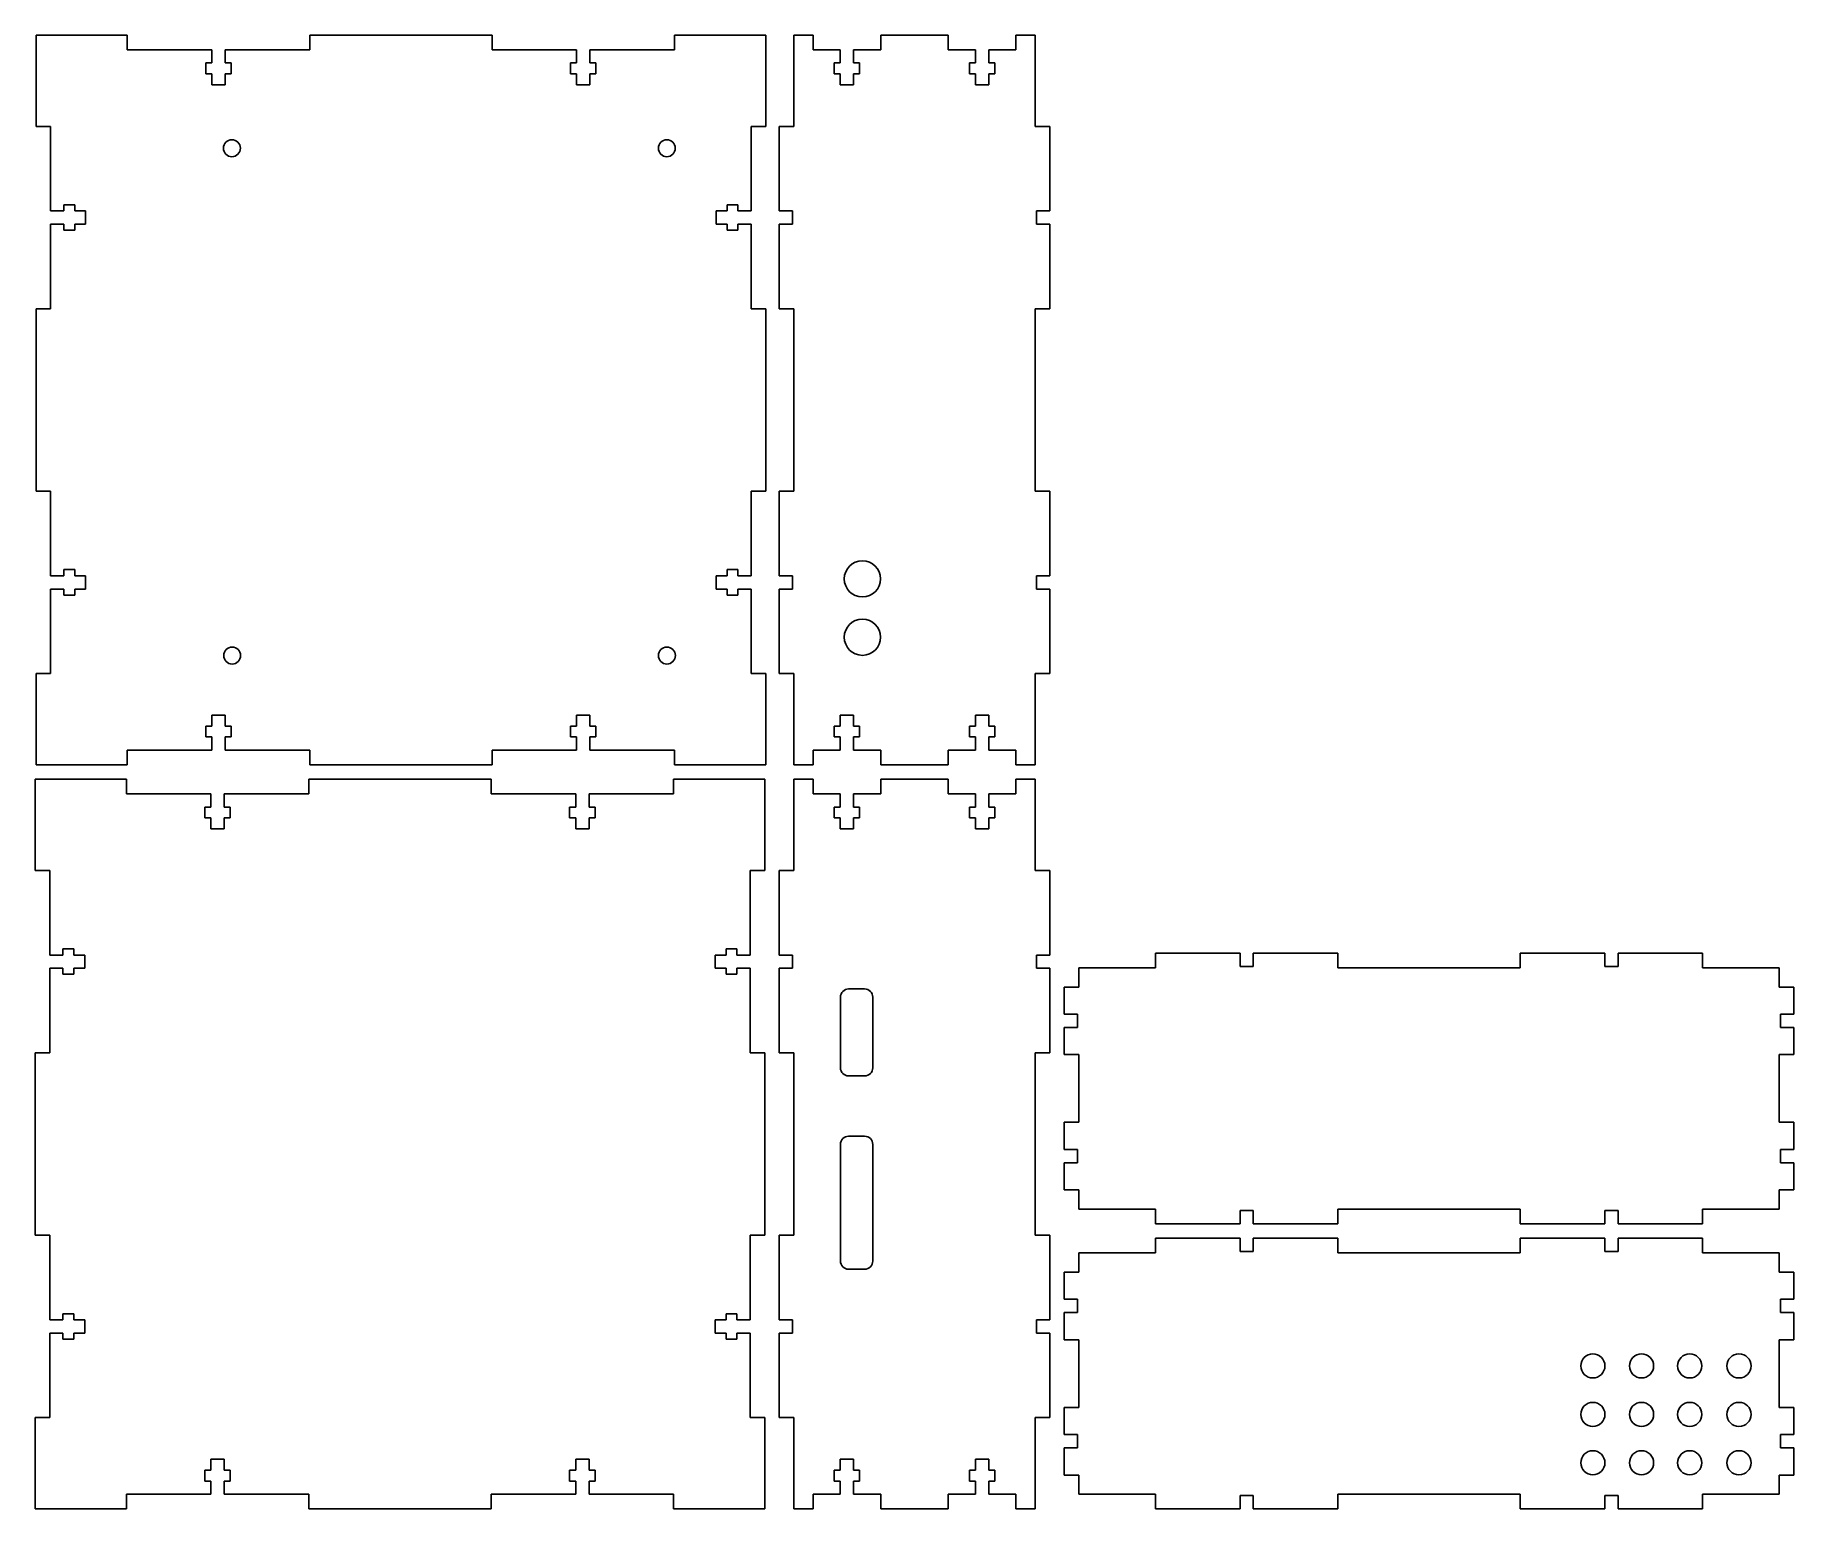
# Model space of a CAD drawing. Header units: centimetres. Extents: x 0 to 36.4, y 0.3 to 30.8.
import ezdxf

# ---------------------------------------------------------------- set-up
doc = ezdxf.new("R2010")
doc.units = ezdxf.units.CM
doc.header["$MEASUREMENT"] = 0
for name, color, linetype in [('Laser Printing Box v3_back_outsideCutPath', 7, 'Continuous'), ('Laser Printing Box v3_bottom_outsideCutPath', 7, 'Continuous'), ('Laser Printing Box v3_front_outsideCutPath', 7, 'Continuous'), ('Laser Printing Box v3_left_outsideCutPath', 7, 'Continuous'), ('Laser Printing Box v3_right_outsideCutPath', 7, 'Continuous'), ('Laser Printing Box v3_top_outsideCutPath', 7, 'Continuous')]:
    doc.layers.add(name, color=color, linetype=linetype)

msp = doc.modelspace()

# ---------------------------------------------------------------- linework, layer by layer
at = {"layer": 'Laser Printing Box v3_back_outsideCutPath'}
for p, q in [((0.02, 30.8), (0.02, 28.913)), ((1.907, 30.8), (0.02, 30.8)), ((1.907, 30.5), (1.907, 30.8)), ((5.683, 30.8), (5.683, 30.5)), ((9.457, 30.8), (5.683, 30.8)), ((9.457, 30.5), (9.457, 30.8)), ((13.232, 30.8), (13.232, 30.5)), ((15.12, 30.8), (13.232, 30.8)), ((15.12, 28.913), (15.12, 30.8)), ((3.658, 30.5), (1.907, 30.5)), ((3.533, 30), (3.533, 30.225)), ((3.533, 30.225), (3.658, 30.225)), ((3.658, 30.225), (3.658, 30.5)), ((5.683, 30.5), (3.933, 30.5)), ((3.933, 30.5), (3.933, 30.225)), ((3.933, 30.225), (4.058, 30.225)), ((4.058, 30.225), (4.058, 30)), ((11.207, 30.5), (9.457, 30.5)), ((11.082, 30), (11.082, 30.225)), ((11.082, 30.225), (11.207, 30.225)), ((11.207, 30.225), (11.207, 30.5)), ((13.232, 30.5), (11.482, 30.5)), ((11.482, 30.5), (11.482, 30.225)), ((11.482, 30.225), (11.607, 30.225)), ((11.607, 30.225), (11.607, 30)), ((3.658, 30), (3.533, 30)), ((3.658, 29.775), (3.658, 30)), ((4.058, 30), (3.933, 30)), ((3.933, 30), (3.933, 29.775)), ((11.207, 30), (11.082, 30)), ((11.207, 29.775), (11.207, 30)), ((11.482, 30), (11.482, 29.775)), ((11.607, 30), (11.482, 30)), ((3.933, 29.775), (3.658, 29.775)), ((11.482, 29.775), (11.207, 29.775)), ((0.02, 28.913), (0.32, 28.913)), ((0.32, 28.913), (0.32, 27.163)), ((14.82, 28.913), (15.12, 28.913)), ((14.82, 27.163), (14.82, 28.913)), ((0.32, 27.163), (0.595, 27.163)), ((0.595, 27.163), (0.595, 27.288)), ((0.595, 27.288), (0.82, 27.288)), ((0.82, 27.288), (0.82, 27.163)), ((0.82, 27.163), (1.045, 27.163)), ((1.045, 27.163), (1.045, 26.888)), ((14.095, 26.888), (14.095, 27.163)), ((14.095, 27.163), (14.32, 27.163)), ((14.32, 27.163), (14.32, 27.288)), ((14.32, 27.288), (14.545, 27.288)), ((14.545, 27.288), (14.545, 27.163)), ((14.545, 27.163), (14.82, 27.163)), ((0.595, 26.888), (0.32, 26.888)), ((0.32, 26.888), (0.32, 25.137)), ((0.595, 26.762), (0.595, 26.888)), ((0.82, 26.762), (0.595, 26.762)), ((0.82, 26.888), (0.82, 26.762)), ((1.045, 26.888), (0.82, 26.888)), ((14.32, 26.888), (14.095, 26.888)), ((14.32, 26.762), (14.32, 26.888)), ((14.545, 26.762), (14.32, 26.762)), ((14.82, 26.888), (14.545, 26.888)), ((14.545, 26.888), (14.545, 26.762)), ((14.82, 25.137), (14.82, 26.888)), ((0.32, 25.137), (0.02, 25.137)), ((0.02, 25.137), (0.02, 21.363)), ((15.12, 25.137), (14.82, 25.137)), ((15.12, 21.363), (15.12, 25.137)), ((0.02, 21.363), (0.32, 21.363)), ((0.32, 21.363), (0.32, 19.613)), ((14.82, 19.613), (14.82, 21.363)), ((14.82, 21.363), (15.12, 21.363)), ((0.595, 19.738), (0.82, 19.738)), ((0.595, 19.613), (0.595, 19.738)), ((0.82, 19.738), (0.82, 19.613)), ((14.32, 19.613), (14.32, 19.738)), ((14.32, 19.738), (14.545, 19.738)), ((14.545, 19.738), (14.545, 19.613)), ((0.32, 19.613), (0.595, 19.613)), ((0.595, 19.337), (0.32, 19.337)), ((0.32, 19.337), (0.32, 17.587)), ((0.595, 19.212), (0.595, 19.337)), ((0.82, 19.613), (1.045, 19.613)), ((0.82, 19.337), (0.82, 19.212)), ((1.045, 19.337), (0.82, 19.337)), ((1.045, 19.613), (1.045, 19.337)), ((14.095, 19.613), (14.32, 19.613)), ((14.095, 19.337), (14.095, 19.613)), ((14.32, 19.337), (14.095, 19.337)), ((14.32, 19.212), (14.32, 19.337)), ((14.545, 19.613), (14.82, 19.613)), ((14.82, 19.337), (14.545, 19.337)), ((14.545, 19.337), (14.545, 19.212)), ((14.82, 17.587), (14.82, 19.337)), ((0.82, 19.212), (0.595, 19.212)), ((14.545, 19.212), (14.32, 19.212)), ((0.32, 17.587), (0.02, 17.587)), ((0.02, 17.587), (0.02, 15.7)), ((15.12, 17.587), (14.82, 17.587)), ((15.12, 15.7), (15.12, 17.587)), ((3.533, 16.275), (3.533, 16.5)), ((3.533, 16.5), (3.658, 16.5)), ((3.658, 16.725), (3.933, 16.725)), ((3.658, 16.5), (3.658, 16.725)), ((3.933, 16.725), (3.933, 16.5)), ((3.933, 16.5), (4.058, 16.5)), ((4.058, 16.5), (4.058, 16.275)), ((11.082, 16.275), (11.082, 16.5)), ((11.082, 16.5), (11.207, 16.5)), ((11.207, 16.5), (11.207, 16.725)), ((11.207, 16.725), (11.482, 16.725)), ((11.482, 16.725), (11.482, 16.5)), ((11.482, 16.5), (11.607, 16.5)), ((11.607, 16.5), (11.607, 16.275)), ((3.658, 16.275), (3.533, 16.275)), ((3.658, 16), (3.658, 16.275)), ((4.058, 16.275), (3.933, 16.275)), ((3.933, 16.275), (3.933, 16)), ((11.207, 16.275), (11.082, 16.275)), ((11.207, 16), (11.207, 16.275)), ((11.607, 16.275), (11.482, 16.275)), ((11.482, 16.275), (11.482, 16)), ((0.02, 15.7), (1.907, 15.7)), ((1.907, 15.7), (1.907, 16)), ((1.907, 16), (3.658, 16)), ((3.933, 16), (5.683, 16)), ((5.683, 16), (5.683, 15.7)), ((5.683, 15.7), (9.457, 15.7)), ((9.457, 15.7), (9.457, 16)), ((9.457, 16), (11.207, 16)), ((11.482, 16), (13.232, 16)), ((13.232, 16), (13.232, 15.7)), ((13.232, 15.7), (15.12, 15.7))]:
    msp.add_line(p, q, dxfattribs=at)
for centre in [(4.072, 28.46), (13.073, 28.46), (4.077, 17.959), (13.076, 17.96)]:
    msp.add_circle(centre, 0.175, dxfattribs=at)
at = {"layer": 'Laser Printing Box v3_bottom_outsideCutPath'}
for p, q in [((24.938, 11.8), (23.188, 11.8)), ((23.188, 11.8), (23.188, 11.5)), ((24.938, 11.525), (24.938, 11.8)), ((25.212, 11.8), (25.212, 11.525)), ((26.962, 11.8), (25.212, 11.8)), ((26.962, 11.5), (26.962, 11.8)), ((32.488, 11.8), (30.738, 11.8)), ((30.738, 11.8), (30.738, 11.5)), ((32.488, 11.525), (32.488, 11.8)), ((34.513, 11.8), (32.763, 11.8)), ((32.763, 11.8), (32.763, 11.525)), ((34.513, 11.5), (34.513, 11.8)), ((21.6, 11.5), (21.6, 11.1)), ((23.188, 11.5), (21.6, 11.5)), ((25.075, 11.525), (24.938, 11.525)), ((25.212, 11.525), (25.075, 11.525)), ((25.075, 11.525), (25.075, 11.525)), ((30.738, 11.5), (26.962, 11.5)), ((32.625, 11.525), (32.488, 11.525)), ((32.625, 11.525), (32.625, 11.525)), ((32.763, 11.525), (32.625, 11.525)), ((36.1, 11.5), (34.513, 11.5)), ((36.1, 11.1), (36.1, 11.5)), ((21.3, 11.1), (21.3, 10.537)), ((21.6, 11.1), (21.3, 11.1)), ((36.4, 11.1), (36.1, 11.1)), ((36.4, 10.537), (36.4, 11.1)), ((21.3, 10.537), (21.575, 10.537)), ((21.3, 10.262), (21.3, 9.7)), ((21.575, 10.262), (21.3, 10.262)), ((21.575, 10.537), (21.575, 10.4)), ((21.575, 10.4), (21.575, 10.4)), ((21.575, 10.4), (21.575, 10.262)), ((36.125, 10.537), (36.4, 10.537)), ((36.125, 10.4), (36.125, 10.537)), ((36.125, 10.4), (36.125, 10.4)), ((36.125, 10.262), (36.125, 10.4)), ((36.4, 10.262), (36.125, 10.262)), ((36.4, 9.7), (36.4, 10.262)), ((21.3, 9.7), (21.6, 9.7)), ((21.6, 9.7), (21.6, 8.3)), ((36.1, 8.3), (36.1, 9.7)), ((36.1, 9.7), (36.4, 9.7)), ((21.6, 8.3), (21.3, 8.3)), ((21.3, 8.3), (21.3, 7.737)), ((36.4, 8.3), (36.1, 8.3)), ((36.4, 7.737), (36.4, 8.3)), ((21.3, 7.737), (21.575, 7.737)), ((21.575, 7.737), (21.575, 7.6)), ((36.125, 7.6), (36.125, 7.737)), ((36.125, 7.737), (36.4, 7.737)), ((21.3, 7.463), (21.3, 6.9)), ((21.575, 7.463), (21.3, 7.463)), ((21.575, 7.6), (21.575, 7.6)), ((21.575, 7.6), (21.575, 7.463)), ((36.125, 7.463), (36.125, 7.6)), ((36.125, 7.6), (36.125, 7.6)), ((36.4, 7.463), (36.125, 7.463)), ((36.4, 6.9), (36.4, 7.463)), ((21.3, 6.9), (21.6, 6.9)), ((21.6, 6.9), (21.6, 6.5)), ((36.1, 6.5), (36.1, 6.9)), ((36.1, 6.9), (36.4, 6.9)), ((21.6, 6.5), (23.188, 6.5)), ((23.188, 6.5), (23.188, 6.2)), ((23.188, 6.2), (24.938, 6.2)), ((24.938, 6.475), (25.075, 6.475)), ((24.938, 6.2), (24.938, 6.475)), ((25.075, 6.475), (25.212, 6.475)), ((25.075, 6.475), (25.075, 6.475)), ((25.212, 6.475), (25.212, 6.2)), ((25.212, 6.2), (26.962, 6.2)), ((26.962, 6.2), (26.962, 6.5)), ((26.962, 6.5), (30.738, 6.5)), ((30.738, 6.5), (30.738, 6.2)), ((30.738, 6.2), (32.488, 6.2)), ((32.488, 6.475), (32.625, 6.475)), ((32.488, 6.2), (32.488, 6.475)), ((32.625, 6.475), (32.763, 6.475)), ((32.625, 6.475), (32.625, 6.475)), ((32.763, 6.475), (32.763, 6.2)), ((32.763, 6.2), (34.513, 6.2)), ((34.513, 6.2), (34.513, 6.5)), ((34.513, 6.5), (36.1, 6.5))]:
    msp.add_line(p, q, dxfattribs=at)
at = {"layer": 'Laser Printing Box v3_front_outsideCutPath'}
for p, q in [((0, 15.4), (0, 13.512)), ((1.887, 15.4), (0, 15.4)), ((1.887, 15.1), (1.887, 15.4)), ((9.438, 15.4), (5.662, 15.4)), ((5.662, 15.4), (5.662, 15.1)), ((9.438, 15.1), (9.438, 15.4)), ((13.213, 15.4), (13.213, 15.1)), ((15.1, 15.4), (13.213, 15.4)), ((15.1, 13.512), (15.1, 15.4)), ((3.638, 15.1), (1.887, 15.1)), ((3.638, 14.825), (3.638, 15.1)), ((3.913, 15.1), (3.913, 14.825)), ((5.662, 15.1), (3.913, 15.1)), ((11.188, 15.1), (9.438, 15.1)), ((11.188, 14.825), (11.188, 15.1)), ((13.213, 15.1), (11.463, 15.1)), ((11.463, 15.1), (11.463, 14.825)), ((3.513, 14.825), (3.638, 14.825)), ((3.513, 14.6), (3.513, 14.825)), ((3.638, 14.6), (3.513, 14.6)), ((3.638, 14.375), (3.638, 14.6)), ((3.913, 14.825), (4.037, 14.825)), ((3.913, 14.6), (3.913, 14.375)), ((4.037, 14.6), (3.913, 14.6)), ((4.037, 14.825), (4.037, 14.6)), ((11.062, 14.825), (11.188, 14.825)), ((11.062, 14.6), (11.062, 14.825)), ((11.188, 14.6), (11.062, 14.6)), ((11.188, 14.375), (11.188, 14.6)), ((11.463, 14.825), (11.588, 14.825)), ((11.588, 14.6), (11.463, 14.6)), ((11.463, 14.6), (11.463, 14.375)), ((11.588, 14.825), (11.588, 14.6)), ((3.913, 14.375), (3.638, 14.375)), ((11.463, 14.375), (11.188, 14.375)), ((0, 13.512), (0.3, 13.512)), ((0.3, 13.512), (0.3, 11.762)), ((14.8, 11.762), (14.8, 13.512)), ((14.8, 13.512), (15.1, 13.512)), ((0.3, 11.762), (0.575, 11.762)), ((0.575, 11.887), (0.8, 11.887)), ((0.575, 11.762), (0.575, 11.887)), ((0.8, 11.887), (0.8, 11.762)), ((0.8, 11.762), (1.025, 11.762)), ((1.025, 11.762), (1.025, 11.488)), ((14.075, 11.762), (14.3, 11.762)), ((14.075, 11.488), (14.075, 11.762)), ((14.3, 11.887), (14.525, 11.887)), ((14.3, 11.762), (14.3, 11.887)), ((14.525, 11.887), (14.525, 11.762)), ((14.525, 11.762), (14.8, 11.762)), ((0.575, 11.488), (0.3, 11.488)), ((0.3, 11.488), (0.3, 9.738)), ((0.575, 11.363), (0.575, 11.488)), ((0.8, 11.363), (0.575, 11.363)), ((1.025, 11.488), (0.8, 11.488)), ((0.8, 11.488), (0.8, 11.363)), ((14.3, 11.488), (14.075, 11.488)), ((14.3, 11.363), (14.3, 11.488)), ((14.525, 11.363), (14.3, 11.363)), ((14.525, 11.488), (14.525, 11.363)), ((14.8, 11.488), (14.525, 11.488)), ((14.8, 9.738), (14.8, 11.488)), ((0.3, 9.738), (0, 9.738)), ((0, 9.738), (0, 5.963)), ((15.1, 9.738), (14.8, 9.738)), ((15.1, 5.963), (15.1, 9.738)), ((0, 5.963), (0.3, 5.963)), ((0.3, 5.963), (0.3, 4.213)), ((14.8, 5.963), (15.1, 5.963)), ((14.8, 4.213), (14.8, 5.963)), ((0.3, 4.213), (0.575, 4.213)), ((0.575, 4.338), (0.8, 4.338)), ((0.575, 4.213), (0.575, 4.338)), ((0.8, 4.338), (0.8, 4.213)), ((0.8, 4.213), (1.025, 4.213)), ((1.025, 4.213), (1.025, 3.938)), ((14.075, 3.938), (14.075, 4.213)), ((14.075, 4.213), (14.3, 4.213)), ((14.3, 4.213), (14.3, 4.338)), ((14.3, 4.338), (14.525, 4.338)), ((14.525, 4.338), (14.525, 4.213)), ((14.525, 4.213), (14.8, 4.213)), ((0.575, 3.938), (0.3, 3.938)), ((0.3, 3.938), (0.3, 2.188)), ((0.575, 3.812), (0.575, 3.938)), ((0.8, 3.812), (0.575, 3.812)), ((0.8, 3.938), (0.8, 3.812)), ((1.025, 3.938), (0.8, 3.938)), ((14.3, 3.938), (14.075, 3.938)), ((14.3, 3.812), (14.3, 3.938)), ((14.525, 3.812), (14.3, 3.812)), ((14.525, 3.938), (14.525, 3.812)), ((14.8, 3.938), (14.525, 3.938)), ((14.8, 2.188), (14.8, 3.938)), ((0, 2.188), (0, 0.3)), ((0.3, 2.188), (0, 2.188)), ((15.1, 2.188), (14.8, 2.188)), ((15.1, 0.3), (15.1, 2.188)), ((3.513, 0.875), (3.513, 1.1)), ((3.513, 1.1), (3.638, 1.1)), ((3.638, 1.1), (3.638, 1.325)), ((3.638, 1.325), (3.913, 1.325)), ((3.913, 1.325), (3.913, 1.1)), ((3.913, 1.1), (4.037, 1.1)), ((4.037, 1.1), (4.037, 0.875)), ((11.062, 0.875), (11.062, 1.1)), ((11.062, 1.1), (11.188, 1.1)), ((11.188, 1.325), (11.463, 1.325)), ((11.188, 1.1), (11.188, 1.325)), ((11.463, 1.325), (11.463, 1.1)), ((11.463, 1.1), (11.588, 1.1)), ((11.588, 1.1), (11.588, 0.875)), ((3.638, 0.875), (3.513, 0.875)), ((3.638, 0.6), (3.638, 0.875)), ((3.913, 0.875), (3.913, 0.6)), ((4.037, 0.875), (3.913, 0.875)), ((11.188, 0.875), (11.062, 0.875)), ((11.188, 0.6), (11.188, 0.875)), ((11.588, 0.875), (11.463, 0.875)), ((11.463, 0.875), (11.463, 0.6)), ((1.887, 0.3), (1.887, 0.6)), ((1.887, 0.6), (3.638, 0.6)), ((3.913, 0.6), (5.662, 0.6)), ((5.662, 0.6), (5.662, 0.3)), ((9.438, 0.3), (9.438, 0.6)), ((9.438, 0.6), (11.188, 0.6)), ((11.463, 0.6), (13.213, 0.6)), ((13.213, 0.6), (13.213, 0.3)), ((0, 0.3), (1.887, 0.3)), ((5.662, 0.3), (9.438, 0.3)), ((13.213, 0.3), (15.1, 0.3))]:
    msp.add_line(p, q, dxfattribs=at)
at = {"layer": 'Laser Printing Box v3_left_outsideCutPath'}
for p, q in [((15.7, 15.4), (15.7, 13.512)), ((16.1, 15.4), (15.7, 15.4)), ((16.1, 15.1), (16.1, 15.4)), ((18.9, 15.4), (17.5, 15.4)), ((17.5, 15.4), (17.5, 15.1)), ((18.9, 15.1), (18.9, 15.4)), ((20.7, 15.4), (20.3, 15.4)), ((20.3, 15.4), (20.3, 15.1)), ((20.7, 13.512), (20.7, 15.4)), ((16.663, 15.1), (16.1, 15.1)), ((16.663, 14.825), (16.663, 15.1)), ((17.5, 15.1), (16.938, 15.1)), ((16.938, 15.1), (16.938, 14.825)), ((19.462, 15.1), (18.9, 15.1)), ((19.462, 14.825), (19.462, 15.1)), ((19.738, 15.1), (19.738, 14.825)), ((20.3, 15.1), (19.738, 15.1)), ((16.538, 14.6), (16.538, 14.825)), ((16.538, 14.825), (16.663, 14.825)), ((16.663, 14.6), (16.538, 14.6)), ((16.663, 14.375), (16.663, 14.6)), ((16.938, 14.825), (17.062, 14.825)), ((17.062, 14.6), (16.938, 14.6)), ((16.938, 14.6), (16.938, 14.375)), ((17.062, 14.825), (17.062, 14.6)), ((19.337, 14.6), (19.337, 14.825)), ((19.337, 14.825), (19.462, 14.825)), ((19.462, 14.6), (19.337, 14.6)), ((19.462, 14.375), (19.462, 14.6)), ((19.738, 14.825), (19.863, 14.825)), ((19.738, 14.6), (19.738, 14.375)), ((19.863, 14.6), (19.738, 14.6)), ((19.863, 14.825), (19.863, 14.6)), ((16.938, 14.375), (16.663, 14.375)), ((19.738, 14.375), (19.462, 14.375)), ((15.4, 13.512), (15.4, 11.762)), ((15.7, 13.512), (15.4, 13.512)), ((21, 13.512), (20.7, 13.512)), ((21, 11.762), (21, 13.512)), ((15.4, 11.762), (15.675, 11.762)), ((15.675, 11.762), (15.675, 11.625)), ((20.725, 11.625), (20.725, 11.762)), ((20.725, 11.762), (21, 11.762)), ((15.4, 11.488), (15.4, 9.738)), ((15.675, 11.488), (15.4, 11.488)), ((15.675, 11.625), (15.675, 11.488)), ((15.675, 11.625), (15.675, 11.625)), ((20.725, 11.488), (20.725, 11.625)), ((20.725, 11.625), (20.725, 11.625)), ((21, 11.488), (20.725, 11.488)), ((21, 9.738), (21, 11.488)), ((17.167, 11.059), (16.837, 11.059)), ((16.667, 10.889), (16.667, 9.429)), ((17.337, 9.429), (17.337, 10.889)), ((15.4, 9.738), (15.7, 9.738)), ((15.7, 9.738), (15.7, 5.963)), ((20.7, 9.738), (21, 9.738)), ((20.7, 5.963), (20.7, 9.738)), ((16.837, 9.259), (17.167, 9.259)), ((17.167, 8.011), (16.837, 8.011)), ((16.667, 7.841), (16.667, 5.429)), ((17.337, 5.429), (17.337, 7.841)), ((15.7, 5.963), (15.4, 5.963)), ((15.4, 5.963), (15.4, 4.213)), ((21, 5.963), (20.7, 5.963)), ((21, 4.213), (21, 5.963)), ((16.837, 5.259), (17.167, 5.259)), ((15.4, 4.213), (15.675, 4.213)), ((15.675, 4.213), (15.675, 4.075)), ((15.675, 4.075), (15.675, 3.938)), ((15.675, 4.075), (15.675, 4.075)), ((20.725, 4.075), (20.725, 4.213)), ((20.725, 4.213), (21, 4.213)), ((20.725, 3.938), (20.725, 4.075)), ((20.725, 4.075), (20.725, 4.075)), ((15.4, 3.938), (15.4, 2.188)), ((15.675, 3.938), (15.4, 3.938)), ((21, 3.938), (20.725, 3.938)), ((21, 2.188), (21, 3.938)), ((15.4, 2.188), (15.7, 2.188)), ((15.7, 2.188), (15.7, 0.3)), ((20.7, 2.188), (21, 2.188)), ((20.7, 0.3), (20.7, 2.188)), ((16.538, 0.875), (16.538, 1.1)), ((16.538, 1.1), (16.663, 1.1)), ((16.663, 1.1), (16.663, 1.325)), ((16.663, 1.325), (16.938, 1.325)), ((16.938, 1.325), (16.938, 1.1)), ((16.938, 1.1), (17.062, 1.1)), ((17.062, 1.1), (17.062, 0.875)), ((19.337, 0.875), (19.337, 1.1)), ((19.337, 1.1), (19.462, 1.1)), ((19.462, 1.1), (19.462, 1.325)), ((19.462, 1.325), (19.738, 1.325)), ((19.738, 1.325), (19.738, 1.1)), ((19.738, 1.1), (19.863, 1.1)), ((19.863, 1.1), (19.863, 0.875)), ((16.663, 0.875), (16.538, 0.875)), ((16.663, 0.6), (16.663, 0.875)), ((16.938, 0.875), (16.938, 0.6)), ((17.062, 0.875), (16.938, 0.875)), ((19.462, 0.875), (19.337, 0.875)), ((19.462, 0.6), (19.462, 0.875)), ((19.863, 0.875), (19.738, 0.875)), ((19.738, 0.875), (19.738, 0.6)), ((16.1, 0.3), (16.1, 0.6)), ((16.1, 0.6), (16.663, 0.6)), ((16.938, 0.6), (17.5, 0.6)), ((17.5, 0.6), (17.5, 0.3)), ((18.9, 0.6), (19.462, 0.6)), ((18.9, 0.3), (18.9, 0.6)), ((19.738, 0.6), (20.3, 0.6)), ((20.3, 0.6), (20.3, 0.3)), ((15.7, 0.3), (16.1, 0.3)), ((17.5, 0.3), (18.9, 0.3)), ((20.3, 0.3), (20.7, 0.3))]:
    msp.add_line(p, q, dxfattribs=at)
for centre, start, end in [((16.837, 10.889), 90, 180), ((17.167, 10.889), 0, 90), ((16.837, 9.429), 180, 270), ((17.167, 9.429), 270, 360), ((16.837, 7.841), 90, 180), ((17.167, 7.841), 0, 90), ((16.837, 5.429), 180, 270), ((17.167, 5.429), 270, 360)]:
    msp.add_arc(centre, 0.17, start, end, dxfattribs=at)
at = {"layer": 'Laser Printing Box v3_right_outsideCutPath'}
for p, q in [((15.7, 30.8), (15.7, 28.913)), ((16.1, 30.8), (15.7, 30.8)), ((16.1, 30.5), (16.1, 30.8)), ((17.5, 30.8), (17.5, 30.5)), ((18.9, 30.8), (17.5, 30.8)), ((18.9, 30.5), (18.9, 30.8)), ((20.7, 30.8), (20.3, 30.8)), ((20.3, 30.8), (20.3, 30.5)), ((20.7, 28.913), (20.7, 30.8)), ((16.663, 30.5), (16.1, 30.5)), ((16.538, 30), (16.538, 30.225)), ((16.538, 30.225), (16.663, 30.225)), ((16.663, 30.225), (16.663, 30.5)), ((16.938, 30.5), (16.938, 30.225)), ((17.5, 30.5), (16.938, 30.5)), ((16.938, 30.225), (17.062, 30.225)), ((17.062, 30.225), (17.062, 30)), ((19.462, 30.5), (18.9, 30.5)), ((19.337, 30), (19.337, 30.225)), ((19.337, 30.225), (19.462, 30.225)), ((19.462, 30.225), (19.462, 30.5)), ((19.738, 30.5), (19.738, 30.225)), ((20.3, 30.5), (19.738, 30.5)), ((19.738, 30.225), (19.863, 30.225)), ((19.863, 30.225), (19.863, 30)), ((16.663, 30), (16.538, 30)), ((16.663, 29.775), (16.663, 30)), ((16.938, 30), (16.938, 29.775)), ((17.062, 30), (16.938, 30)), ((19.462, 30), (19.337, 30)), ((19.462, 29.775), (19.462, 30)), ((19.863, 30), (19.738, 30)), ((19.738, 30), (19.738, 29.775)), ((16.938, 29.775), (16.663, 29.775)), ((19.738, 29.775), (19.462, 29.775)), ((15.4, 28.913), (15.4, 27.163)), ((15.7, 28.913), (15.4, 28.913)), ((21, 28.913), (20.7, 28.913)), ((21, 27.163), (21, 28.913)), ((15.4, 27.163), (15.675, 27.163)), ((15.675, 27.163), (15.675, 27.025)), ((15.675, 27.025), (15.675, 27.025)), ((15.675, 27.025), (15.675, 26.888)), ((20.725, 27.163), (21, 27.163)), ((20.725, 27.025), (20.725, 27.163)), ((20.725, 26.888), (20.725, 27.025)), ((20.725, 27.025), (20.725, 27.025)), ((15.675, 26.888), (15.4, 26.888)), ((15.4, 26.888), (15.4, 25.137)), ((21, 26.888), (20.725, 26.888)), ((21, 25.137), (21, 26.888)), ((15.4, 25.137), (15.7, 25.137)), ((15.7, 25.137), (15.7, 21.363)), ((20.7, 21.363), (20.7, 25.137)), ((20.7, 25.137), (21, 25.137)), ((15.7, 21.363), (15.4, 21.363)), ((15.4, 21.363), (15.4, 19.613)), ((21, 21.363), (20.7, 21.363)), ((21, 19.613), (21, 21.363)), ((15.4, 19.613), (15.675, 19.613)), ((15.675, 19.337), (15.4, 19.337)), ((15.4, 19.337), (15.4, 17.587)), ((15.675, 19.613), (15.675, 19.475)), ((15.675, 19.475), (15.675, 19.337)), ((15.675, 19.475), (15.675, 19.475)), ((20.725, 19.613), (21, 19.613)), ((20.725, 19.475), (20.725, 19.613)), ((20.725, 19.337), (20.725, 19.475)), ((20.725, 19.475), (20.725, 19.475)), ((21, 19.337), (20.725, 19.337)), ((21, 17.587), (21, 19.337)), ((15.4, 17.587), (15.7, 17.587)), ((15.7, 17.587), (15.7, 15.7)), ((20.7, 17.587), (21, 17.587)), ((20.7, 15.7), (20.7, 17.587)), ((16.538, 16.275), (16.538, 16.5)), ((16.538, 16.5), (16.663, 16.5)), ((16.663, 16.725), (16.938, 16.725)), ((16.663, 16.5), (16.663, 16.725)), ((16.938, 16.725), (16.938, 16.5)), ((16.938, 16.5), (17.062, 16.5)), ((17.062, 16.5), (17.062, 16.275)), ((19.337, 16.275), (19.337, 16.5)), ((19.337, 16.5), (19.462, 16.5)), ((19.462, 16.725), (19.738, 16.725)), ((19.462, 16.5), (19.462, 16.725)), ((19.738, 16.725), (19.738, 16.5)), ((19.738, 16.5), (19.863, 16.5)), ((19.863, 16.5), (19.863, 16.275)), ((16.663, 16.275), (16.538, 16.275)), ((16.663, 16), (16.663, 16.275)), ((17.062, 16.275), (16.938, 16.275)), ((16.938, 16.275), (16.938, 16)), ((19.462, 16.275), (19.337, 16.275)), ((19.462, 16), (19.462, 16.275)), ((19.863, 16.275), (19.738, 16.275)), ((19.738, 16.275), (19.738, 16)), ((15.7, 15.7), (16.1, 15.7)), ((16.1, 15.7), (16.1, 16)), ((16.1, 16), (16.663, 16)), ((16.938, 16), (17.5, 16)), ((17.5, 16), (17.5, 15.7)), ((17.5, 15.7), (18.9, 15.7)), ((18.9, 15.7), (18.9, 16)), ((18.9, 16), (19.462, 16)), ((19.738, 16), (20.3, 16)), ((20.3, 16), (20.3, 15.7)), ((20.3, 15.7), (20.7, 15.7))]:
    msp.add_line(p, q, dxfattribs=at)
for centre in [(17.121, 19.547), (17.121, 18.339)]:
    msp.add_circle(centre, 0.375, dxfattribs=at)
at = {"layer": 'Laser Printing Box v3_top_outsideCutPath'}
for p, q in [((24.938, 5.9), (23.188, 5.9)), ((23.188, 5.9), (23.188, 5.6)), ((24.938, 5.625), (24.938, 5.9)), ((26.962, 5.9), (25.212, 5.9)), ((25.212, 5.9), (25.212, 5.625)), ((26.962, 5.6), (26.962, 5.9)), ((32.488, 5.9), (30.738, 5.9)), ((30.738, 5.9), (30.738, 5.6)), ((32.488, 5.625), (32.488, 5.9)), ((34.513, 5.9), (32.763, 5.9)), ((32.763, 5.9), (32.763, 5.625)), ((34.513, 5.6), (34.513, 5.9)), ((21.6, 5.6), (21.6, 5.2)), ((23.188, 5.6), (21.6, 5.6)), ((25.075, 5.625), (24.938, 5.625)), ((25.212, 5.625), (25.075, 5.625)), ((25.075, 5.625), (25.075, 5.625)), ((30.738, 5.6), (26.962, 5.6)), ((32.625, 5.625), (32.488, 5.625)), ((32.625, 5.625), (32.625, 5.625)), ((32.763, 5.625), (32.625, 5.625)), ((36.1, 5.6), (34.513, 5.6)), ((36.1, 5.2), (36.1, 5.6)), ((21.3, 5.2), (21.3, 4.638)), ((21.6, 5.2), (21.3, 5.2)), ((36.4, 5.2), (36.1, 5.2)), ((36.4, 4.638), (36.4, 5.2)), ((21.3, 4.638), (21.575, 4.638)), ((21.575, 4.638), (21.575, 4.5)), ((21.575, 4.5), (21.575, 4.362)), ((21.575, 4.5), (21.575, 4.5)), ((36.125, 4.638), (36.4, 4.638)), ((36.125, 4.5), (36.125, 4.638)), ((36.125, 4.5), (36.125, 4.5)), ((36.125, 4.362), (36.125, 4.5)), ((21.575, 4.362), (21.3, 4.362)), ((21.3, 4.362), (21.3, 3.8)), ((36.4, 4.362), (36.125, 4.362)), ((36.4, 3.8), (36.4, 4.362)), ((21.3, 3.8), (21.6, 3.8)), ((21.6, 3.8), (21.6, 2.4)), ((36.1, 3.8), (36.4, 3.8)), ((36.1, 2.4), (36.1, 3.8)), ((21.3, 2.4), (21.3, 1.837)), ((21.6, 2.4), (21.3, 2.4)), ((36.4, 2.4), (36.1, 2.4)), ((36.4, 1.837), (36.4, 2.4)), ((21.3, 1.837), (21.575, 1.837)), ((21.575, 1.837), (21.575, 1.7)), ((36.125, 1.7), (36.125, 1.837)), ((36.125, 1.837), (36.4, 1.837)), ((21.575, 1.562), (21.3, 1.562)), ((21.3, 1.562), (21.3, 1)), ((21.575, 1.7), (21.575, 1.7)), ((21.575, 1.7), (21.575, 1.562)), ((36.125, 1.7), (36.125, 1.7)), ((36.125, 1.562), (36.125, 1.7)), ((36.4, 1.562), (36.125, 1.562)), ((36.4, 1), (36.4, 1.562)), ((21.3, 1), (21.6, 1)), ((21.6, 1), (21.6, 0.6)), ((36.1, 1), (36.4, 1)), ((36.1, 0.6), (36.1, 1)), ((21.6, 0.6), (23.188, 0.6)), ((23.188, 0.6), (23.188, 0.3)), ((24.938, 0.3), (24.938, 0.575)), ((24.938, 0.575), (25.075, 0.575)), ((25.075, 0.575), (25.212, 0.575)), ((25.075, 0.575), (25.075, 0.575)), ((25.212, 0.575), (25.212, 0.3)), ((26.962, 0.6), (30.738, 0.6)), ((26.962, 0.3), (26.962, 0.6)), ((30.738, 0.6), (30.738, 0.3)), ((32.488, 0.575), (32.625, 0.575)), ((32.488, 0.3), (32.488, 0.575)), ((32.625, 0.575), (32.625, 0.575)), ((32.625, 0.575), (32.763, 0.575)), ((32.763, 0.575), (32.763, 0.3)), ((34.513, 0.3), (34.513, 0.6)), ((34.513, 0.6), (36.1, 0.6)), ((23.188, 0.3), (24.938, 0.3)), ((25.212, 0.3), (26.962, 0.3)), ((30.738, 0.3), (32.488, 0.3)), ((32.763, 0.3), (34.513, 0.3))]:
    msp.add_line(p, q, dxfattribs=at)
for centre in [(32.24, 3.258), (33.248, 3.258), (34.245, 3.258), (35.265, 3.258), (32.24, 2.254), (33.248, 2.254), (34.245, 2.254), (35.265, 2.254), (32.24, 1.253), (33.248, 1.253), (34.245, 1.253), (35.265, 1.253)]:
    msp.add_circle(centre, 0.25, dxfattribs=at)

doc.saveas('drawing.dxf')
